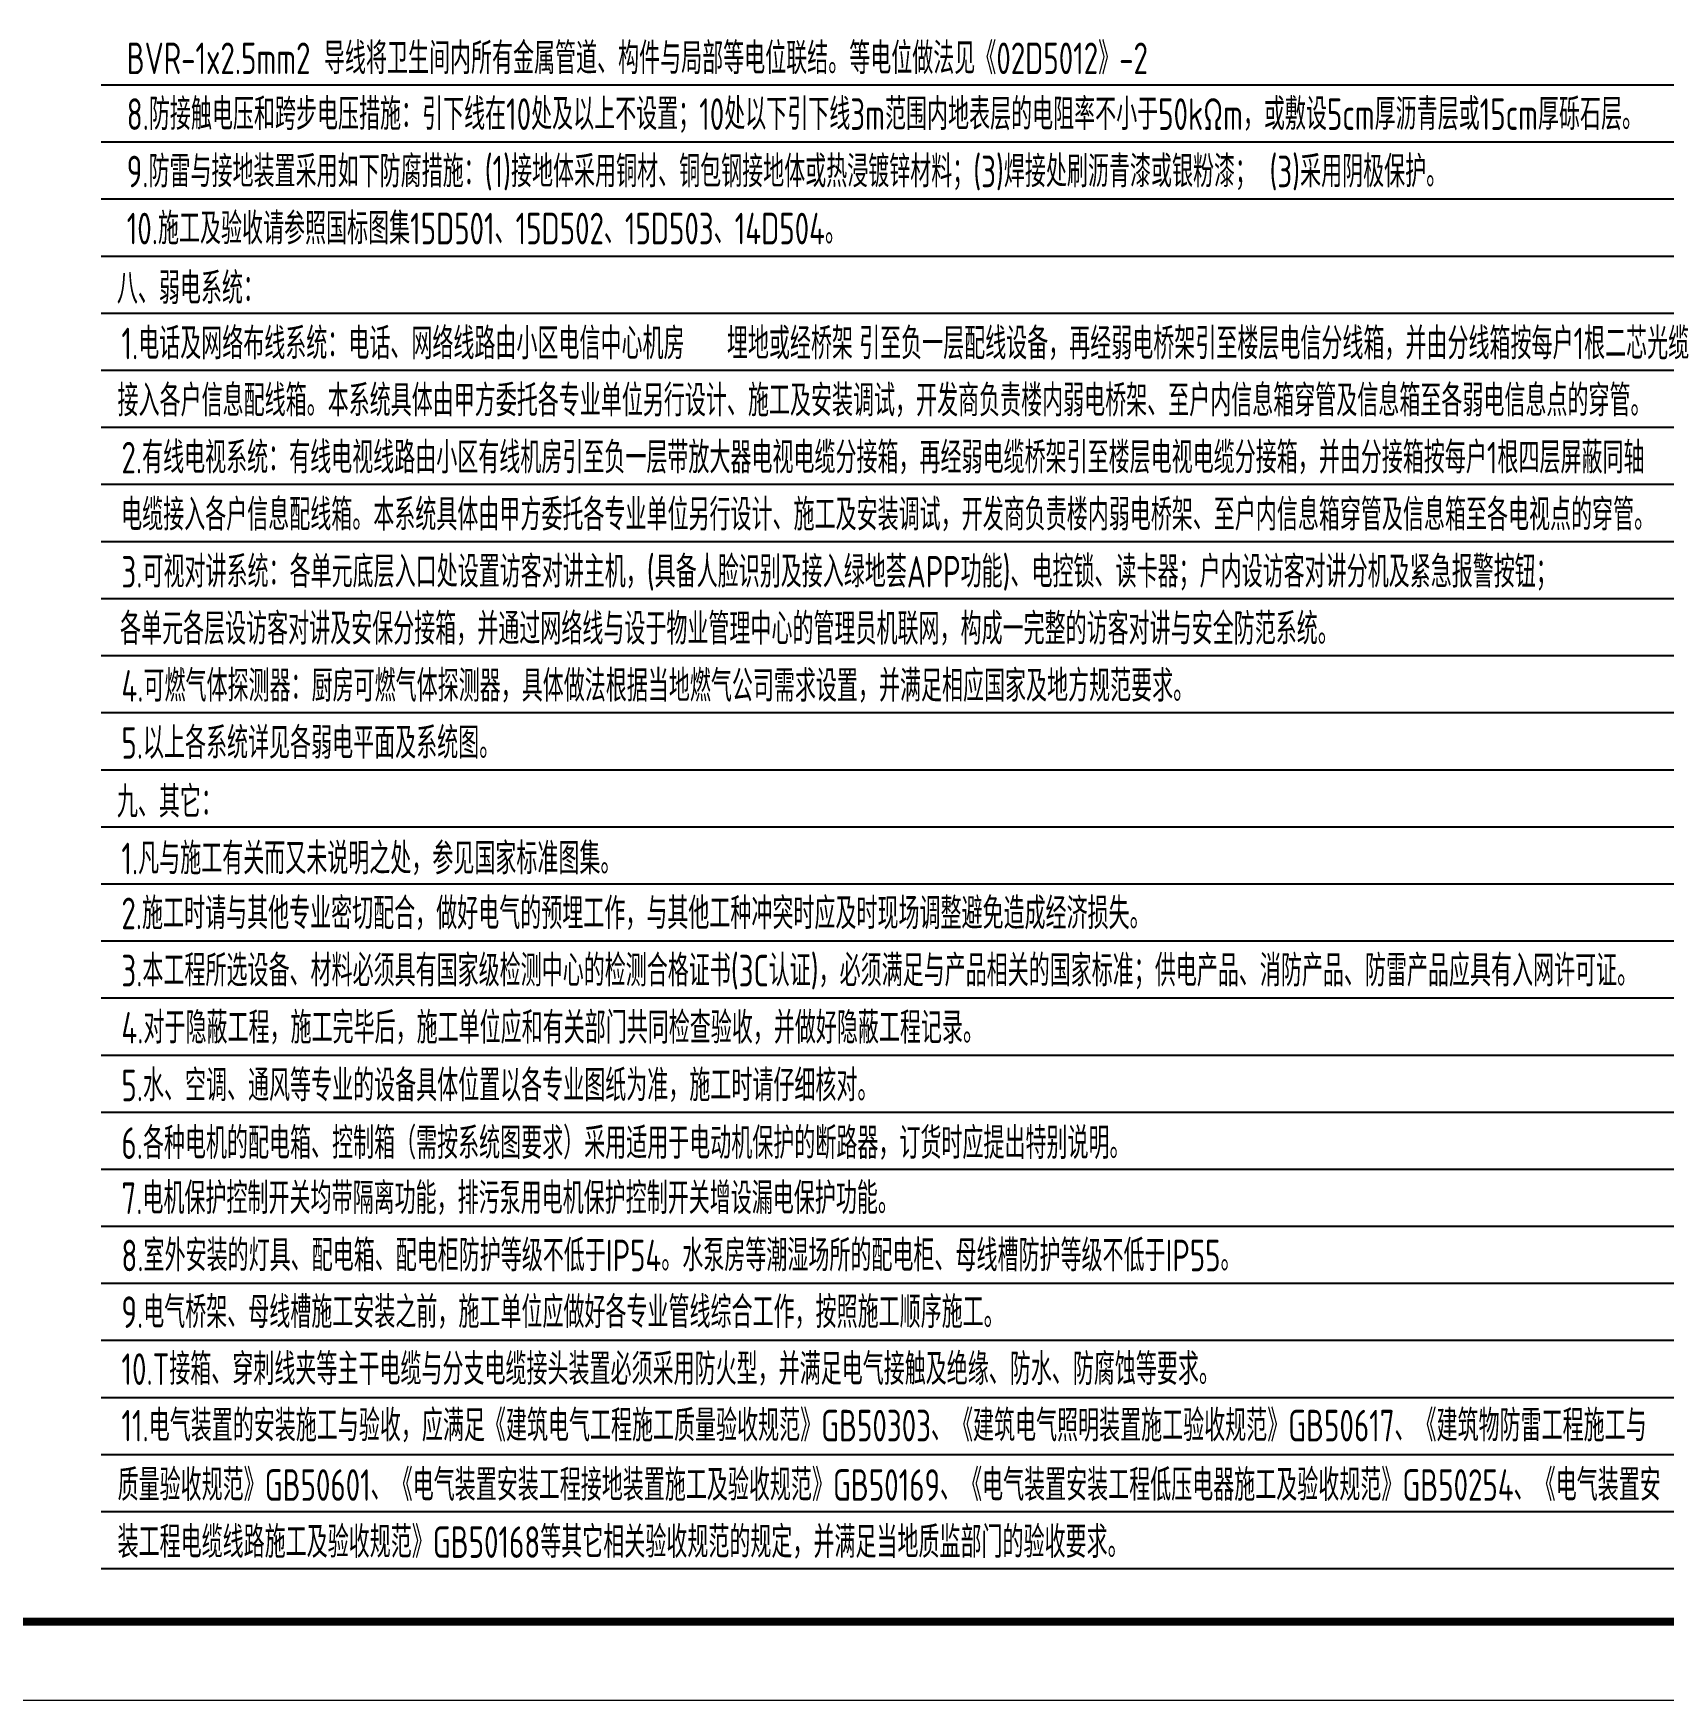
# Model space of a CAD drawing. Extents: x 3443499 to 7125205, y -1700016 to -264854.
# Drawn here: x 3535694 to 3556332, y -759270 to -738162 of the extents above; entities that cross this region are included whole.
import ezdxf

# ---------------------------------------------------------------- set-up
doc = ezdxf.new("R2010")
doc.units = 0
doc.header["$LTSCALE"] = 1000
doc.header["$MEASUREMENT"] = 0
doc.layers.add('TEL_TEXT', color=7, linetype='CONTINUOUS')
doc.layers.add('图框', color=147, linetype='CONTINUOUS', lineweight=20)
doc.styles.add('TSSD_Dimension', font='Tssdeng.shx', dxfattribs={"width": 0.7, "bigfont": 'tssdchn.shx'})

msp = doc.modelspace()

# ---------------------------------------------------------------- linework, layer by layer
at = {"layer": 'TEL_TEXT', "color": 0}
for p, q in [((3536551.5, -738814.6), (3557921.5, -738814.6)), ((3536551.5, -739537.1), (3557921.5, -739537.1)), ((3536551.5, -740259.5), (3557921.5, -740259.5)), ((3536551.5, -740982), (3557921.5, -740982)), ((3536551.5, -741704.5), (3557921.5, -741704.5)), ((3536551.5, -742426.9), (3557921.5, -742426.9)), ((3536551.5, -743149.4), (3557921.5, -743149.4)), ((3536551.5, -743871.8), (3557921.5, -743871.8)), ((3536551.5, -744594.3), (3557921.5, -744594.3)), ((3536551.5, -745316.7), (3557921.5, -745316.7)), ((3536551.5, -746039.2), (3557921.5, -746039.2)), ((3536551.5, -746761.6), (3557921.5, -746761.6)), ((3536551.5, -747484.1), (3557921.5, -747484.1)), ((3536551.5, -748206.6), (3557921.5, -748206.6)), ((3536551.5, -748929), (3557921.5, -748929)), ((3536551.5, -749651.5), (3557921.5, -749651.5)), ((3536551.5, -750373.9), (3557921.5, -750373.9)), ((3536551.5, -751096.4), (3557921.5, -751096.4)), ((3536551.5, -751818.8), (3557921.5, -751818.8)), ((3536551.5, -752541.3), (3557921.5, -752541.3)), ((3536551.5, -753263.7), (3557921.5, -753263.7)), ((3536551.5, -753986.2), (3557921.5, -753986.2)), ((3536551.5, -754708.6), (3557921.5, -754708.6)), ((3536551.5, -755431.1), (3557921.5, -755431.1)), ((3536551.5, -756153.6), (3557921.5, -756153.6)), ((3536551.5, -756876), (3557921.5, -756876)), ((3536551.5, -757598.5), (3557921.5, -757598.5))]:
    msp.add_line(p, q, dxfattribs=at)
at = {"layer": '图框'}
msp.add_lwpolyline([(3507806.7, -717316), (3567206.5, -717316), (3567206.5, -759270.3), (3507806.7, -759270.3)], close=True, dxfattribs=at)
at = {"layer": '图框', "const_width": 100}
msp.add_lwpolyline([(3510306.7, -758270.3), (3566206.7, -758270.3), (3566206.7, -718270.3), (3510306.7, -718270.3)], close=True, dxfattribs=at)

# ---------------------------------------------------------------- texts
at = {"layer": 'TEL_TEXT', "style": 'TSSD_Dimension', "width": 0.7}
for s, p in [('BVR-1x2.5mm2 导线将卫生间内所有金属管道、构件与局部等电位联结。等电位做法见《02D5012》-2', (3536876.1, -738678.5)), ('8.防接触电压和跨步电压措施：引下线在10处及以上不设置；10处以下引下线3m范围内地表层的电阻率不小于50kΩm，或敷设5cm厚沥青层或15cm厚砾石层。', (3536876.1, -739385.3)), ('9.防雷与接地装置采用如下防腐措施：(1)接地体采用铜材、铜包钢接地体或热浸镀锌材料；(3)焊接处刷沥青漆或银粉漆； (3)采用阴极保护。', (3536876.1, -740111.3)), ('10.施工及验收请参照国标图集15D501、15D502、15D503、14D504。', (3536876.1, -740833.7)), ('八、弱电系统：', (3536751.4, -741589.9)), ('1.电话及网络布线系统：电话、网络线路由小区电信中心机房             引至负一层配线设备，再经弱电桥架引至楼层电信分线箱，并由分线箱按每户1根二芯光缆', (3536809, -742289)), ('接入各户信息配线箱。本系统具体由甲方委托各专业单位另行设计、施工及安装调试，开发商负责楼内弱电桥架、至户内信息箱穿管及信息箱至各弱电信息点的穿管。', (3536759.9, -743011.4)), ('2.有线电视系统：有线电视线路由小区有线机房引至负一层带放大器电视电缆分接箱，再经弱电缆桥架引至楼层电视电缆分接箱，并由分接箱按每户1根四层屏蔽同轴', (3536809, -743733.9)), ('电缆接入各户信息配线箱。本系统具体由甲方委托各专业单位另行设计、施工及安装调试，开发商负责楼内弱电桥架、至户内信息箱穿管及信息箱至各电视点的穿管。', (3536805.5, -744456.3)), ('3.可视对讲系统：各单元底层入口处设置访客对讲主机，(具备人脸识别及接入绿地荟APP功能)、电控锁、读卡器；户内设访客对讲分机及紧急报警按钮；', (3536809, -745178.8)), ('各单元各层设访客对讲及安保分接箱，并通过网络线与设于物业管理中心的管理员机联网，构成一完整的访客对讲与安全防范系统。', (3536791.4, -745901.3)), ('4.可燃气体探测器：厨房可燃气体探测器，具体做法根据当地燃气公司需求设置，并满足相应国家及地方规范要求。', (3536809, -746623.7)), ('5.以上各系统详见各弱电平面及系统图。', (3536809, -747346.2)), ('九、其它：', (3536751.4, -748092)), ('1.凡与施工有关而又未说明之处，参见国家标准图集。', (3536808.4, -748809.1)), ('2.施工时请与其他专业密切配合，做好电气的预埋工作，与其他工种冲突时应及时现场调整避免造成经济损失。', (3536808.4, -749504.3)), ('3.本工程所选设备、材料必须具有国家级检测中心的检测合格证书(3C认证)，必须满足与产品相关的国家标准；供电产品、消防产品、防雷产品应具有入网许可证。', (3536808.4, -750228.2)), ('4.对于隐蔽工程，施工完毕后，施工单位应和有关部门共同检查验收，并做好隐蔽工程记录。', (3536808.4, -750951.8)), ('5.水、空调、通风等专业的设备具体位置以各专业图纸为准，施工时请仔细核对。', (3536808.4, -751682)), ('6.各种电机的配电箱、控制箱（需按系统图要求）采用适用于电动机保护的断路器，订货时应提出特别说明。', (3536809, -752412.2)), ('7.电机保护控制开关均带隔离功能，排污泵用电机保护控制开关增设漏电保护功能。', (3536809, -753109.9)), ('8.室外安装的灯具、配电箱、配电柜防护等级不低于IP54。水泵房等潮湿场所的配电柜、母线槽防护等级不低于IP55。', (3536809, -753834.8)), ('9.电气桥架、母线槽施工安装之前，施工单位应做好各专业管线综合工作，按照施工顺序施工。', (3536809, -754552.2)), ('10.T接箱、穿刺线夹等主干电缆与分支电缆接头装置必须采用防火型，并满足电气接触及绝缘、防水、防腐蚀等要求。', (3536809, -755273.4)), ('11.电气装置的安装施工与验收，应满足《建筑电气工程施工质量验收规范》GB50303、《建筑电气照明装置施工验收规范》GB50617、《建筑物防雷工程施工与', (3536808.4, -755988.5)), ('质量验收规范》GB50601、《电气装置安装工程接地装置施工及验收规范》GB50169、《电气装置安装工程低压电器施工及验收规范》GB50254、《电气装置安', (3536760.2, -756740.5)), ('装工程电缆线路施工及验收规范》GB50168等其它相关验收规范的规定，并满足当地质监部门的验收要求。', (3536760.2, -757462.9))]:
    msp.add_text(s, height=400, dxfattribs=at).set_placement(p)
at = {"layer": 'TEL_TEXT', "color": 1, "style": 'TSSD_Dimension', "width": 0.7}
msp.add_text('埋地或经桥架', height=400, dxfattribs=at).set_placement((3544473.7, -742289))

doc.saveas('drawing.dxf')
